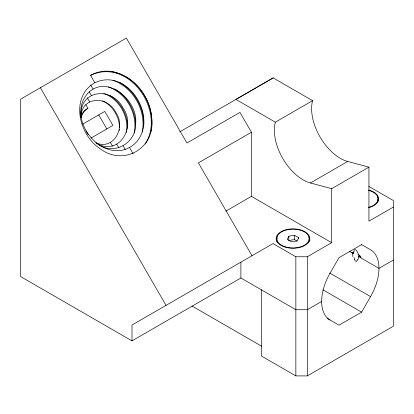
<?xml version="1.0" encoding="UTF-8"?>
<svg xmlns="http://www.w3.org/2000/svg" width="414" height="414" viewBox="0 0 414 414"><rect width="100%" height="100%" fill="white"/><g stroke="black" fill="none" stroke-linecap="round" stroke-linejoin="round"><path stroke-width="0.62" d="M127.569 128.138C127.973 115.434 121.24 102.75 110.517 95.929M151.829 124.888L151.829 118.896M143.73 126.223C144.652 108.52 134.726 90.666 119.139 82.184M80.968 117.198C81.242 95.665 108.173 95.805 115.951 112.608C126.027 126.668 114.186 150.872 95.737 142.809M119.439 129.38L119.335 130.56M151.664 126.994L151.4 129.07M126.379 132.589C129.07 116.919 119.786 99.971 105.047 93.947M134.415 131.787C137.593 113.26 126.12 93.15 108.333 86.857M151.043 131.114L151.234 130.1M142.287 131.89C146.396 110.704 133.303 87.416 112.887 80.238M134.343 132.19L134.177 132.992M81.325 117.54C82.096 113.715 84.43 110.098 87.97 108.318L85.843 104.633M357.696 259.702L356.982 260.799A3.85 2.567 62.9 0 1 356.702 261.032L356.459 261.146M288.848 236.171L287.332 239.437L291.472 241.823L297.123 240.948L298.634 237.688L294.499 235.297L288.848 236.171L288.848 240.477L294.499 239.602L297.086 241.093M327.241 318.382L339.009 325.176L361.608 312.13L370.577 296.595A40.536 23.401 -60 0 0 370.577 249.792L361.438 244.519M145.252 144.02C166.257 111.262 128.64 57.08 90.568 75.374L94.822 82.743C127.802 67.125 159.416 117.855 135.538 142.97C109.301 167.768 69.314 127.647 83.845 98.899C100.172 69.997 138.064 97.104 135.694 123.191C136.734 142.4 114.771 155.783 98.361 144.574M82.143 113.55L84.86 110.326L87.97 108.318M82.743 124.122L104.804 111.387L112.913 125.426L90.847 138.167M368.936 167.152L347.693 161.46A40.536 23.401 60 0 1 312.591 100.659L273.173 77.904L235.913 99.412L275.331 122.171A40.536 23.401 60 0 0 310.433 182.972L331.676 188.665L368.936 167.152L368.936 221.185L393.3 207.119M179.728 131.854L273.173 77.904M321.647 301.444L307.317 309.719L295.85 309.719L240.901 277.991L131.988 340.872L20.7 276.619L20.7 99.096L126.363 38.093L186.937 143.006L239.96 112.391L251.427 132.252L198.399 162.862L252.017 255.733M275.331 122.171L312.591 100.659M225.749 211.187L251.427 196.365L331.676 242.697L331.676 188.665M310.433 182.972L347.693 161.46M131.988 340.872L131.988 325.031L273.043 243.592L295.85 256.763L307.317 256.763L331.676 242.697M361.608 244.612L339.009 257.663L330.041 273.193A40.536 23.401 -60 0 0 330.041 319.996M393.3 260.075L378.97 268.35L358.301 256.416A8.715 5.03 0 0 0 360.164 256.747M261.457 289.572L261.457 356.05L295.85 375.907L307.317 375.907L393.3 326.263L393.3 200.5L368.89 186.409M96.793 143.632C120.174 156.109 136.237 126.11 122.906 107.687C111.521 86.019 78.655 89.652 81.025 117.152M94.822 82.743C69.982 96.804 78.81 134.348 99.324 148.14C122.415 166.583 154.396 149.438 151.876 119.936M90.568 75.374A46.415 37.897 60 0 1 112.023 71.518L119.739 73.702L126.348 76.973M112.023 71.518L118.896 73.397L125.442 76.445M103.774 93.476L104.411 93.704M102.465 100.685L103.008 100.959M103.547 101.244C112.975 106.408 119.367 116.82 119.491 127.595M349.437 251.298L353.779 253.803A8.715 5.03 0 0 1 353.121 252.405M329.684 272.986L370.577 296.595M322.956 289.816L361.608 312.13M191.941 305.987L261.457 346.125M114.621 88.912C127.393 96.255 135.652 110.724 135.694 125.432M109.286 95.189L109.907 95.551M126.187 76.88L127.248 77.522M127.082 77.423C141.422 86.381 151.115 102.605 151.824 119.537M96.571 143.456L97.161 143.844M127.967 77.992C141.479 86.94 150.432 102.33 151.752 118.461M129.525 147.534L133.173 153.853M90.676 84.927L93.109 89.139M123.134 145.821L125.261 149.506M89.269 91.846L91.396 95.53M116.738 144.108L118.87 147.793M98.723 114.895L106.833 128.935M87.25 97.714L89.683 101.927M110.347 142.395L112.473 146.08M85.946 130.912L88.13 134.695M40.381 87.737L166.035 305.372M354.493 259.361L354.032 257.363M307.317 256.763L307.317 375.907M298.634 237.688L298.634 238.914M295.85 256.763L295.85 375.907M294.499 235.297L294.499 239.602M251.427 132.252L251.427 196.365M240.901 262.15L240.901 277.991M361.06 257.637A10.133 5.853 0 0 1 360.34 257.591M351.74 252.628A10.133 5.853 0 0 1 351.662 252.214M351.848 252.933A16.493 9.434 60.9 0 1 353.887 253.187M358.633 254.475A16.493 11.256 62.7 0 1 360.899 256.928M359.725 255.531A8.715 5.03 0 0 1 358.239 255.241C358.343 251.458 353.779 246.092 353.81 252.654A8.715 5.03 0 0 1 353.302 251.826M308.746 236.824A16.824 9.713 0 0 1 309.765 240.907M276.205 239.525A16.824 9.713 0 0 1 277.225 236.824M377.532 197.105A16.824 9.713 0 0 1 378.593 200.5M368.76 190.01A16.824 9.713 0 0 1 378.593 198.849A16.824 9.713 0 0 1 368.76 207.683M309.035 238.816A16.213 9.362 0 0 1 308.544 242.785M277.427 242.785A16.213 9.362 0 0 1 277.142 238.159M368.507 190.331A16.213 9.362 0 0 1 377.987 198.849A16.213 9.362 0 0 1 368.507 207.362M377.822 199.103A16.213 9.362 0 0 1 377.615 202.425M352.795 256.608A13.098 5.837 71.5 0 1 352.847 252.695M358.617 256.499A12.875 9.651 36.8 0 1 357.851 259.79M356.475 261.182A1.754 1.164 67.2 0 1 354.793 260.116L354.632 259.738A3.995 2.453 68.2 0 1 354.472 259.366M283.554 246.604A16.824 9.713 0 0 0 309.765 239.256A16.824 9.713 0 0 0 285.634 229.827A16.824 9.713 0 0 0 283.554 246.604M284.879 246.666A16.213 9.362 0 0 0 309.196 238.562A16.213 9.362 0 0 0 284.879 230.453A16.213 9.362 0 0 0 284.879 246.666"/></g></svg>
